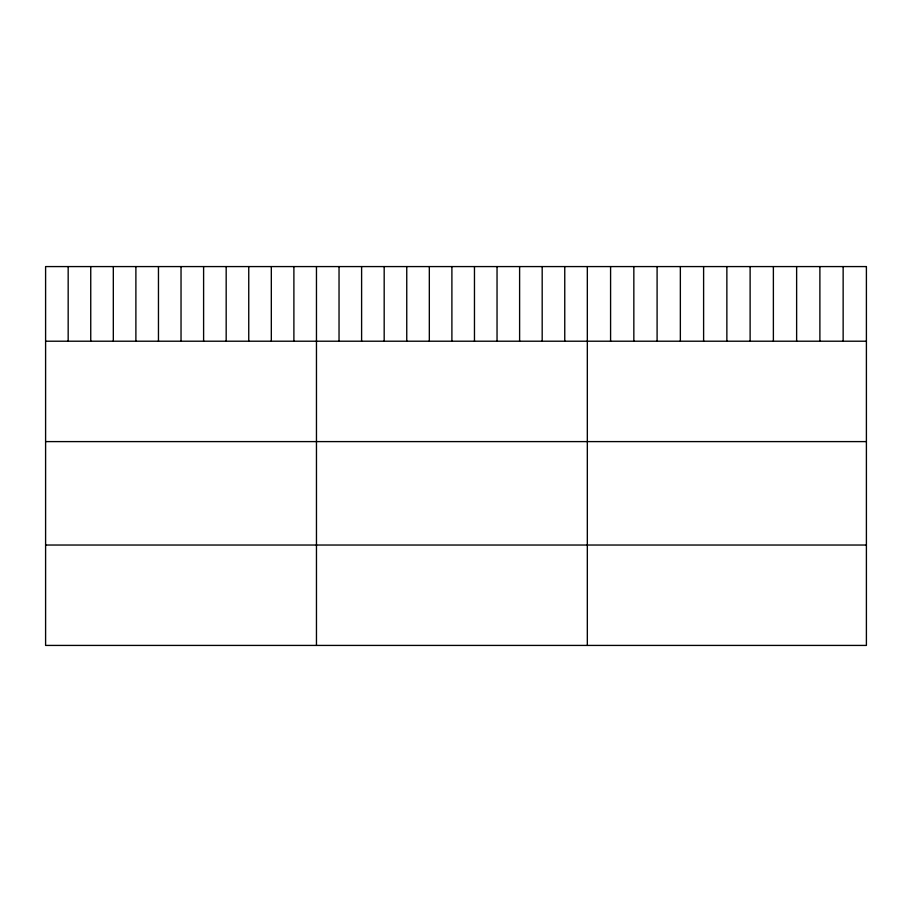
<?xml version="1.0" encoding="UTF-8"?>
<svg xmlns="http://www.w3.org/2000/svg" width="912" height="912" viewBox="0 0 912 912"><rect width="100%" height="100%" fill="white"/><g stroke="black" fill="none" stroke-linecap="round" stroke-linejoin="round"><path stroke-width="1.37" d="M45.6 341.213L866.4 341.213M45.6 441.602L866.4 441.602M45.6 545.034L866.4 545.034M843.144 266.578L843.144 341.213M819.888 266.578L819.888 341.213M796.632 266.578L796.632 341.213M773.376 266.578L773.376 341.213M750.12 266.578L750.12 341.213M726.864 266.578L726.864 341.213M703.608 266.578L703.608 341.213M680.352 266.578L680.352 341.213M657.096 266.578L657.096 341.213M633.84 266.578L633.84 341.213M610.584 266.578L610.584 341.213M587.328 266.578L587.328 645.422M564.756 266.578L564.756 341.213M542.184 266.578L542.184 341.213M519.612 266.578L519.612 341.213M497.04 266.578L497.04 341.213M474.468 266.578L474.468 341.213M451.896 266.578L451.896 341.213M429.324 266.578L429.324 341.213M406.752 266.578L406.752 341.213M384.18 266.578L384.18 341.213M361.608 266.578L361.608 341.213M339.036 266.578L339.036 341.213M316.464 266.578L316.464 645.422M293.892 266.578L293.892 341.213M271.32 266.578L271.32 341.213M248.748 266.578L248.748 341.213M226.176 266.578L226.176 341.213M203.604 266.578L203.604 341.213M181.032 266.578L181.032 341.213M158.46 266.578L158.46 341.213M135.888 266.578L135.888 341.213M113.316 266.578L113.316 341.213M90.744 266.578L90.744 341.213M68.172 266.578L68.172 341.213M866.4 266.578L45.6 266.578L45.6 645.422L866.4 645.422L866.4 266.578"/></g></svg>
